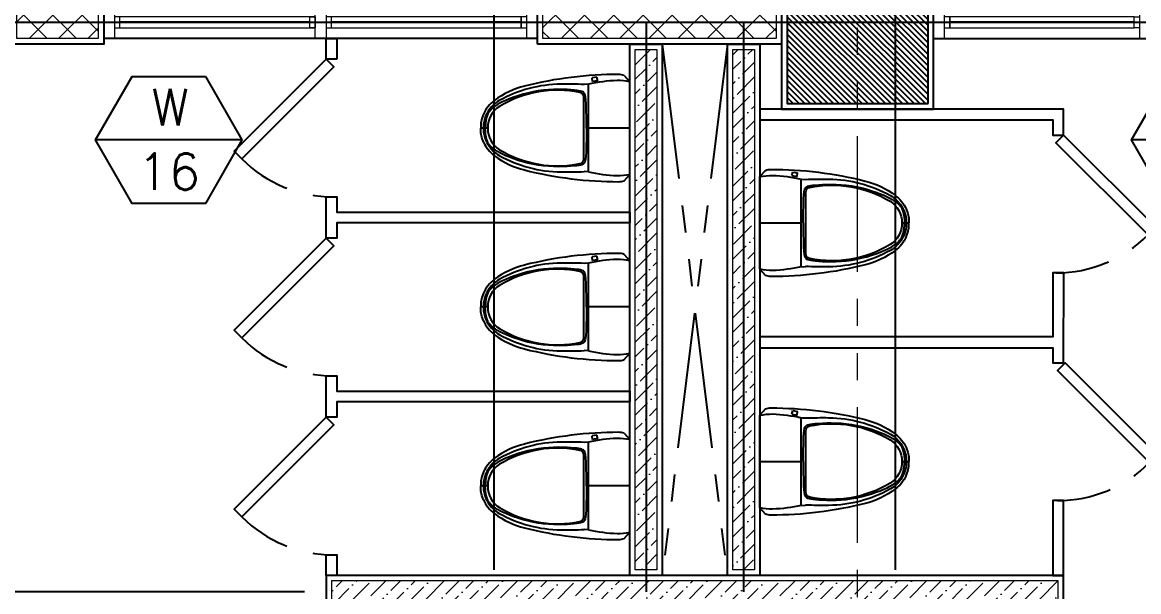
# Model space of a CAD drawing. Header units: metres. Extents: x -12400 to 1, y 0 to 106422.
# Drawn here: x -12118.96 to -12113.82, y 106403.75 to 106406.37 of the extents above; entities that cross this region are included whole.
import ezdxf
from ezdxf.enums import TextEntityAlignment as Align

# ---------------------------------------------------------------- set-up
doc = ezdxf.new("R2010")
doc.units = ezdxf.units.M
doc.header["$PDMODE"] = 35
doc.linetypes.add('DASHED2', pattern=[0.375, 0.25, -0.125])
doc.linetypes.add('PHANTOM2', pattern=[1.25, 0.625, -0.125, 0.125, -0.125, 0.125, -0.125])
for name, color, linetype, lineweight in [('.3', 6, 'Continuous', 30), ('0.1', 1, 'Continuous', 9), ('0.20', 2, 'Continuous', 20), ('A-DIM-100', 8, 'Continuous', 0), ('DIM 001', 251, 'Continuous', 13), ('HATCH', 250, 'Continuous', 5)]:
    doc.layers.add(name, color=color, linetype=linetype, lineweight=lineweight)
for name, color, linetype in [('FIXTURE', 35, 'Continuous'), ('SCH-WIND', 181, 'Continuous'), ('stone', 15, 'Continuous'), ('WALL', 7, 'Continuous'), ('WINDOW', 1, 'Continuous')]:
    doc.layers.add(name, color=color, linetype=linetype)
doc.layers.add('GUIDELINES', color=206, linetype='Continuous', plot=False)
doc.styles.add('DIMTXT-100', font='arial.ttf')
doc.styles.add('swis721', font='swiss.ttf')
doc.styles.add('T-0.15', font='romans.shx', dxfattribs={"height": 0.15})
doc.dimstyles.new('D-100', dxfattribs={"dimtxt": 0.2, "dimasz": 0.15, "dimexe": 0.1, "dimexo": 0.1, "dimgap": 0.1, "dimtad": 1, "dimdec": 3, "dimzin": 4, "dimdsep": 46, "dimtxsty": 'DIMTXT-100', "dimblk": 'ARCHTICK', "dimcen": 0.2, "dimdle": 0.1, "dimclrd": 8, "dimclre": 8, "dimclrt": 2, "dimadec": 0, "dimazin": 1, "dimtfac": 1, "dimtdec": 3, "dimtofl": 0, "dimtmove": 2, "dimatfit": 3, "dimfxl": 1, "dimarcsym": 0})
doc.dimstyles.new('DIM 200', dxfattribs={"dimtxt": 200, "dimasz": 1, "dimexe": 0, "dimexo": 40, "dimgap": 50, "dimtad": 1, "dimtoh": 1, "dimdec": 0, "dimlfac": 2, "dimtxsty": 'swis721', "dimblk": 'CIR', "dimcen": 0, "dimclrd": 155, "dimclre": 155, "dimclrt": 4, "dimadec": 0, "dimazin": 0, "dimtfac": 1, "dimtdec": 0, "dimtix": 1, "dimtmove": 1, "dimatfit": 3, "dimldrblk": 'CIR', "dimfxl": 0, "dimarcsym": 0})

# ---------------------------------------------------------------- blocks, each defined once
blk = doc.blocks.new('CIR')
at = {"color": 4}
blk.add_circle((0, 0), 50, dxfattribs=at)
blk = doc.blocks.new('A$C1B753C5A')
at = {"layer": 'WALL'}
h = blk.add_hatch(dxfattribs=at)
h.set_pattern_fill('ANSI31', color=250, scale=0.15)
h.set_pattern_definition([(45, (-1494.388102653662, 303.0677240852394), (-0.01325825214724777, 0.01325825214724777), [])])
h.paths.add_polyline_path([(0.4750000000001364, 0.6749999999999545), (0.02500000000009089, 0.6749999999999545), (0.02500000000009095, 0.02499999999997721), (0.4750000000001364, 0.02499999999997721)])
at = {"color": 7}
blk.add_lwpolyline([(0, 0), (0.5000000000002274, 0), (0.5000000000002274, 0.6999999999999318), (0, 0.6999999999999318)], close=True, dxfattribs=at)
at = {"layer": 'stone', "color": 5}
blk.add_lwpolyline([(0.02500000000009095, 0.02499999999997726), (0.4750000000001364, 0.02499999999997726), (0.4750000000001364, 0.6749999999999545), (0.02500000000009095, 0.6749999999999545)], close=True, dxfattribs=at)
blk = doc.blocks.new('COLUMNS2F')
at = {"rotation": 90}
blk.add_blockref('A$C1B753C5A', (-12149.60441529414, 106343.1499565114), dxfattribs=at)
blk = doc.blocks.new('WC1')
for p, q in [((-162576.9931683173, -159699.1905031019), (-162547.8925521043, -159673.6328675863)), ((-162120.9773624286, -159673.6328675863), (-162547.8925521043, -159673.6328675863)), ((-162334.4349572664, -159673.6328675863), (-162334.4349572664, -159864.0139656849)), ((-162091.8767462156, -159699.1905031019), (-162120.9773624286, -159673.6328675863)), ((-162552.4951824554, -159820.7935795651), (-162569.189020191, -159824.9456643939)), ((-162569.189020191, -159824.9456643939), (-162565.3933518544, -159846.4504209402)), ((-162552.5802654989, -159820.8149253246), (-162548.4413804262, -159844.7155991448)), ((-162548.3541512685, -159844.7066685406), (-162565.3933518544, -159846.4504209402)), ((-162536.3543037346, -159864.0139656849), (-162535.3802448073, -159884.4249193623)), ((-162132.5156107982, -159864.0139656849), (-162536.3543037346, -159864.0139656849)), ((-162132.5156107982, -159864.0139656849), (-162133.4896697256, -159884.4249193623)), ((-162192.9062489288, -159884.8853647018), (-162475.963665604, -159884.8853647018)), ((-162334.6219461195, -160328.4299856107), (-162334.2479684133, -160328.4299856107)), ((-162334.4349572664, -160328.4299856107), (-162334.4349572664, -160360.6328675863))]:
    blk.add_line(p, q)
for points in [[(-162334.4349572664, -159873.3471163321), (-162381.6357621558, -159873.52531304), (-162418.084604149, -159874.0400112233), (-162445.2709326515, -159874.8614191247), (-162464.6842662983, -159875.95979114), (-162477.8140314186, -159877.3053124353), (-162486.1497004942, -159878.86821433), (-162491.1807229308, -159880.6187050666), (-162494.3966173634, -159882.5270159645), (-162494.3966173634, -159882.5270159645), (-162497.0441838343, -159884.6227310924), (-162499.3999018509, -159887.173145512), (-162501.497624634, -159890.5049070347), (-162503.3711592513, -159894.9446865483), (-162505.0543819999, -159900.8191780173), (-162506.5811461007, -159908.4550061763), (-162507.9852586213, -159918.1788419133), (-162509.3005958589, -159930.3173791926), (-162509.3005958589, -159930.3173791926), (-162510.5315192715, -159945.083660232), (-162511.564538648, -159962.2363510289), (-162512.2566489382, -159981.4204889101), (-162512.4649143213, -160002.2811112029), (-162512.0463297469, -160024.463278311), (-162510.8579593944, -160047.612050638), (-162508.7567982133, -160071.3724424346), (-162505.5998642298, -160095.3895371809), (-162505.5998642298, -160095.3895371809), (-162501.3024667011, -160119.3197719935), (-162496.012710583, -160142.865390835), (-162489.937061292, -160165.7400374572), (-162483.2818919384, -160187.6573556122), (-162476.2536217856, -160208.3309659755), (-162469.0586239437, -160227.4745353755), (-162461.9033407528, -160244.8016844876), (-162454.9941683996, -160260.0261032168), (-162454.9941683996, -160260.0261032168), (-162448.5033498557, -160272.9492875383), (-162442.4665844618, -160283.7244192372), (-162436.8853721899, -160292.5925784751), (-162431.7612822419, -160299.7948223369), (-162427.0958145902, -160305.572184831), (-162422.8905384364, -160310.1657691954), (-162419.1469306764, -160313.8166325151), (-162415.8665605119, -160316.7658087983), (-162415.8665605119, -160316.7658087983), (-162413.0302282977, -160319.2266864106), (-162410.5357513062, -160321.3018403799), (-162408.2602471922, -160323.0660847086), (-162406.0808105342, -160324.5943026287), (-162403.8745589869, -160325.9613542955), (-162401.5185640523, -160327.242076788), (-162398.8899664617, -160328.5113302617), (-162395.8658377171, -160329.8439979484), (-162395.8658377171, -160329.8439979484), (-162392.3071880784, -160331.2918635068), (-162388.0105289975, -160332.8145199911), (-162382.7562645315, -160334.3484839589), (-162376.3247987373, -160335.830295044), (-162368.4965356719, -160337.1964928804), (-162359.051856316, -160338.3836171022), (-162347.7712108795, -160339.3281611902), (-162334.4349572664, -160339.9667109315)], [(-162334.4349572664, -159873.3471163321), (-162287.234152377, -159873.52531304), (-162250.7853103839, -159874.0399881467), (-162223.5989818814, -159874.8614191247), (-162204.1856482345, -159875.95979114), (-162191.0558831143, -159877.3053124353), (-162182.7202140387, -159878.86821433), (-162177.689191602, -159880.6187050666), (-162174.4732971695, -159882.526992888), (-162174.4732971695, -159882.526992888), (-162171.8257306986, -159884.6227310924), (-162169.4700126819, -159887.173145512), (-162167.3722898988, -159890.5049070347), (-162165.4987552816, -159894.9446865483), (-162163.8155094564, -159900.8191549407), (-162162.2887684322, -159908.4549830998), (-162160.8846559116, -159918.1788419133), (-162159.5693186739, -159930.3173791926), (-162159.5693186739, -159930.3173791926), (-162158.3383952614, -159945.083660232), (-162157.3053758848, -159962.2363510289), (-162156.6132655946, -159981.4204889101), (-162156.4050002115, -160002.2811112029), (-162156.8235617094, -160024.463278311), (-162158.0119551385, -160047.612050638), (-162160.1131163196, -160071.3724424346), (-162163.2700272265, -160095.3895141044), (-162163.2700272265, -160095.3895141044), (-162167.5674478318, -160119.3197719935), (-162172.8571808733, -160142.865390835), (-162178.9328532408, -160165.7400374572), (-162185.5880225944, -160187.6573325357), (-162192.6162927473, -160208.3309659755), (-162199.8112905891, -160227.474512299), (-162206.9665507035, -160244.8016844876), (-162213.8757461333, -160260.0260801403), (-162213.8757461333, -160260.0260801403), (-162220.3665646771, -160272.9492875383), (-162226.4033300711, -160283.7244192372), (-162231.9845192664, -160292.5925784751), (-162237.1086322909, -160299.7948223369), (-162241.7740768662, -160305.572184831), (-162245.9793760964, -160310.1657691954), (-162249.72296078, -160313.8166325151), (-162253.0033309444, -160316.7658087983), (-162253.0033309444, -160316.7658087983), (-162255.8396631587, -160319.2266864106), (-162258.3341401502, -160321.3018403799), (-162260.6096442641, -160323.0660847086), (-162262.7890809222, -160324.5943026287), (-162264.9953555459, -160325.9613542955), (-162267.351327404, -160327.242076788), (-162269.9799480711, -160328.5113302617), (-162273.0040537393, -160329.8439979484), (-162273.0040537393, -160329.8439979484), (-162276.5627033779, -160331.2918635068), (-162280.8593624588, -160332.8145199911), (-162286.1136269248, -160334.3484839589), (-162292.5450927191, -160335.830295044), (-162300.3733788609, -160337.1964928804), (-162309.8180351404, -160338.3836171022), (-162321.0987036533, -160339.3281611902), (-162334.4349572664, -160339.9667109315)], [(-162398.8878665006, -160348.3297718088), (-162378.1835874731, -160355.9401927449), (-162356.4558427388, -160359.9195730721), (-162334.4349572664, -160360.6207062725)], [(-162269.9820480323, -160348.3297718088), (-162290.6863270597, -160355.9401927449), (-162312.414071794, -160359.9195730721), (-162334.4349572664, -160360.6207062725)]]:
    blk.add_lwpolyline(points)
for centre, radius, start, end in [((-162253.8764763516, -159732.1624554844), 299.7851999375185, 168.7413470001143, 180), ((-162414.9934381813, -159732.1624554844), 299.7851999375185, 0, 11.25865299988571), ((-162514.7413184186, -159723.6169287474), 66.87259529971651, 158.5759279993597, 180), ((-160793.1235944935, -159723.6169287474), 1788.490319224849, 180, 194.0916660000371), ((-163875.7463200394, -159723.6169287474), 1788.490319224849, 345.9083339999628, 0), ((-162154.1285961142, -159723.6169287474), 66.87259529971651, 0, 21.4240720006403), ((-161879.5332384873, -159710.7352590436), 674.4688853581728, 181.8205370012207, 193.1357149998817), ((-162789.3366760455, -159710.7352590436), 674.4688853581728, 346.8642850001183, 358.1794629987792), ((-160244.6774193305, -159964.6462757363), 2292.107099532899, 177.9942979991607, 180.6406079995467), ((-161992.9577506646, -160006.0010655537), 515.9318527873959, 168.526140000582, 211.2185529988867), ((-162475.963665604, -159907.961861441), 23.0764967392269, 89.99999999999999, 168.526140000582), ((-162675.9121638682, -160006.0010655537), 515.9318527873959, 328.7814470011132, 11.473859999418), ((-162192.9062489288, -159907.961861441), 23.0764967392269, 11.473859999418, 89.99999999999999), ((-164424.1924952024, -159964.6462757363), 2292.107099532899, 359.3593920004533, 2.005702000839277), ((-161937.6450725649, -159983.5756490935), 599.0336174843858, 180.6406079995467, 209.1162420008193), ((-162731.2248419679, -159983.5756490935), 599.0336174843858, 330.8837579991807, 359.3593920004533), ((-162152.3706747456, -160064.8260095336), 387.0709411818007, 194.0916660000371, 216.8703990000719), ((-162516.4992397873, -160064.8260095336), 387.0709411818007, 323.1296009999281, 345.9083339999628), ((-162337.8278253525, -160206.4631312529), 140.9669571774773, 209.1162420008193, 239.5440799998158), ((-162336.4735349884, -160214.1936884311), 114.2512969024744, 211.2185529988867, 270.9285929994603), ((-162332.3963795445, -160214.1936884311), 114.2512969024744, 269.0714070005398, 328.7814470011132), ((-162331.0420891804, -160206.4631312529), 140.9669571774773, 300.4559200001842, 330.8837579991807), ((-162328.1051434403, -160196.6292667795), 167.4014303397128, 216.8703990000719, 244.9864689995067), ((-162333.4431294365, -160199.0062613261), 149.617412745144, 239.5440799998158, 269.6201789994732), ((-162335.4267850963, -160199.0062613261), 149.617412745144, 270.3798210005268, 300.4559200001842), ((-162340.7647710925, -160196.6292667795), 167.4014303397128, 295.0135310004933, 323.1296009999281)]:
    blk.add_arc(centre, radius, start, end)
blk = doc.blocks.new('*U1734')
at = {"layer": 'HATCH'}
h = blk.add_hatch(dxfattribs=at)
h.set_pattern_fill('ANSI36', color=256, scale=0.015)
h.set_pattern_definition([(45, (12094.6741910285, -106406.7665946045), (0.025256970340507, 0.09260889124852564), [0.1190625, -0.0238125, 0, -0.0238125])])
h.paths.add_polyline_path([(0.0249999999996362, 0.1249999999854481), (0.02499999999963665, 0.02499999999417923), (3.374999999998976, 0.02499999999417923), (3.374999999998976, 0.1249999999854481)])
at = {"color": 4}
blk.add_lwpolyline([(3.399999999998612, 0), (3.399999999998612, 0.1499999999796273), (0, 0.1499999999796273), (0, 0)], close=True, dxfattribs=at)
at = {"layer": 'HATCH'}
blk.add_lwpolyline([(3.374999999998976, 0.02499999999417923), (3.374999999998976, 0.1249999999854481), (0.0249999999996362, 0.1249999999854481), (0.0249999999996362, 0.02499999999417923)], close=True, dxfattribs=at)
blk = doc.blocks.new('WINDOW-02')
at = {"layer": '.3', "color": 3}
blk.add_lwpolyline([(891.6890577681731, 3702.173521903613), (892.5390577681726, 3702.17352190362)], dxfattribs=at)
at = {"layer": '0.20'}
for points in [[(891.614057768173, 3702.098521903613), (891.664057768173, 3702.098521903613), (891.664057768173, 3702.248521903613), (891.614057768173, 3702.248521903613)], [(892.614057768173, 3702.098521903613), (892.5640577681729, 3702.098521903613), (892.5640577681729, 3702.248521903613), (892.614057768173, 3702.248521903613)], [(891.6890577681731, 3702.148521903613), (891.664057768173, 3702.148521903613), (891.664057768173, 3702.198521903613), (891.6890577681731, 3702.198521903613)], [(892.5390577681728, 3702.148521903613), (892.5640577681729, 3702.148521903613), (892.5640577681729, 3702.198521903613), (892.5390577681728, 3702.198521903613)]]:
    blk.add_lwpolyline(points, close=True, dxfattribs=at)
at = {"layer": '0.20', "color": 8}
blk.add_lwpolyline([(892.5390577681728, 3702.148521903613), (891.6890577681731, 3702.148521903613), (891.6890577681731, 3702.198521903613), (892.5390577681728, 3702.198521903613)], close=True, dxfattribs=at)
at = {"layer": 'WINDOW'}
for p, q in [((891.614057768173, 3702.248521903613), (892.614057768173, 3702.248521903613)), ((891.614057768173, 3702.098521903613), (892.614057768173, 3702.098521903613))]:
    blk.add_line(p, q, dxfattribs=at)
blk = doc.blocks.new('W04')
at = {"layer": '.3', "color": 3}
for points in [[(-12135.03809810802, 106343.4124565114), (-12135.03809810799, 106342.5374565114)], [(-12135.03809810799, 106342.4374565114), (-12135.03809810797, 106341.5624565114)]]:
    blk.add_lwpolyline(points, dxfattribs=at)
at = {"layer": '0.20'}
for points in [[(-12134.96309810803, 106343.4874565114), (-12134.96309810803, 106343.4374565114), (-12135.11309810804, 106343.4374565114), (-12135.11309810804, 106343.4874565114)], [(-12135.01309810803, 106343.4124565114), (-12135.01309810803, 106343.4374565114), (-12135.06309810803, 106343.4374565114), (-12135.06309810803, 106343.4124565114)], [(-12134.96309810792, 106342.5124565114), (-12134.96309810792, 106342.4624565114), (-12135.11309810793, 106342.4624565114), (-12135.11309810793, 106342.5124565114)], [(-12135.013098108, 106342.5124565114), (-12135.013098108, 106342.5374565114), (-12135.063098108, 106342.5374565114), (-12135.063098108, 106342.5124565114)], [(-12135.013098108, 106342.4624565114), (-12135.013098108, 106342.4374565114), (-12135.063098108, 106342.4374565114), (-12135.063098108, 106342.4624565114)], [(-12134.96309810791, 106341.5374565114), (-12134.96309810791, 106341.4874565114), (-12135.11309810792, 106341.4874565114), (-12135.11309810792, 106341.5374565114)], [(-12135.01309810799, 106341.5374565114), (-12135.01309810799, 106341.5624565114), (-12135.06309810799, 106341.5624565114), (-12135.06309810799, 106341.5374565114)]]:
    blk.add_lwpolyline(points, close=True, dxfattribs=at)
at = {"layer": '0.20', "color": 8}
for points in [[(-12135.013098108, 106342.5124565114), (-12135.01309810803, 106343.4124565114), (-12135.06309810803, 106343.4124565114), (-12135.063098108, 106342.5124565114)], [(-12135.063098108, 106342.4624565114), (-12135.06309810796, 106341.5374565114)], [(-12135.01309810796, 106341.5374565114), (-12135.013098108, 106342.4624565114)]]:
    blk.add_lwpolyline(points, dxfattribs=at)
at = {"layer": 'WINDOW'}
for p, q in [((-12135.11309810804, 106343.4874565114), (-12135.11309810797, 106341.4874565114)), ((-12134.96309810803, 106343.4874565114), (-12134.96309810796, 106341.4874565114))]:
    blk.add_line(p, q, dxfattribs=at)
blk = doc.blocks.new('*U1959')
at = {"layer": 'HATCH'}
h = blk.add_hatch(dxfattribs=at)
h.set_pattern_fill('ANSI36', color=256, scale=0.015)
h.set_pattern_definition([(45, (12093.72419102851, -106406.7665946045), (0.025256970340507, 0.09260889124852564), [0.1190625, -0.0238125, 0, -0.0238125])])
h.paths.add_polyline_path([(0.0249999999996362, 0.1249999999854481), (0.02499999999963598, 0.02499999999417923), (2.425000000009162, 0.02499999999417923), (2.425000000009163, 0.1249999999854481)])
at = {"color": 4}
blk.add_lwpolyline([(2.450000000008799, 0), (2.450000000008799, 0.1499999999796273), (0, 0.1499999999796273), (0, 0)], close=True, dxfattribs=at)
at = {"layer": 'HATCH'}
blk.add_lwpolyline([(2.425000000009163, 0.02499999999417923), (2.425000000009163, 0.1249999999854481), (0.0249999999996362, 0.1249999999854481), (0.0249999999996362, 0.02499999999417923)], close=True, dxfattribs=at)
blk = doc.blocks.new('*U1731')
at = {"layer": 'HATCH'}
h = blk.add_hatch(dxfattribs=at)
h.set_pattern_fill('ANSI37', color=256, scale=0.03, angle=-180)
h.set_pattern_definition([(225, (0.03750000001764486, 0), (0.06735192090801863, -0.06735192090801868), []), (314.9999999999999, (0.03750000001764486, 0), (0.06735192090801868, 0.06735192090801861), [])])
h.paths.add_polyline_path([(0.02500000000873115, 0.1749999999883585), (0.02500000000873115, 0.02499999999417923), (1.100000000023102, 0.02499999999417923), (1.100000000023102, 0.1749999999883585)])
blk.add_lwpolyline([(0, 0.1999999999825377), (0, 0), (1.125000000017281, 0), (1.125000000017281, 0.1999999999825377)], close=True)
blk.add_lwpolyline([(0.02500000000873115, 0.1749999999883585), (0.02500000000873115, 0.02499999999417923), (1.100000000023102, 0.02499999999417923), (1.100000000023102, 0.1749999999883585)], close=True, dxfattribs=at)
blk = doc.blocks.new('*U1765')
at = {"layer": 'HATCH'}
h = blk.add_hatch(dxfattribs=at)
h.set_pattern_fill('ANSI37', color=256, scale=0.03, angle=-180)
h.set_pattern_definition([(225, (-0.6624999999845038, 0), (0.06735192090801863, -0.06735192090801868), []), (314.9999999999999, (-0.6624999999845038, 0), (0.06735192090801868, 0.06735192090801861), [])])
h.paths.add_polyline_path([(0.02500000000873115, 0.1749999999883585), (0.02500000000873115, 0.02499999999417923), (0.4000000000209532, 0.02499999999417923), (0.4000000000209532, 0.1749999999883585)])
blk.add_lwpolyline([(0, 0.1999999999825377), (0, 0), (0.4250000000151324, 0), (0.4250000000151324, 0.1999999999825377)], close=True)
blk.add_lwpolyline([(0.02500000000873115, 0.1749999999883585), (0.02500000000873115, 0.02499999999417923), (0.4000000000209532, 0.02499999999417923), (0.4000000000209532, 0.1749999999883585)], close=True, dxfattribs=at)
blk = doc.blocks.new('FP_4F')
at = {"color": 1}
for points in [[(11.69999999998981, 18.73017766950943), (11.65000000000146, 18.73017766950943), (11.65000000000146, 18.82499999992433), (11.69999999998981, 18.82499999992433)], [(11.26109127037489, 18.27055826173455), (11.68535533906106, 18.69482233044982), (11.65000000000146, 18.73017766950943), (11.22573593130073, 18.30591360080871)], [(13.64999999999236, 18.49999999998545), (13.64999999999236, 18.44999999999709), (15.00000000000364, 18.44999999999709), (15.00000000000364, 18.38017766951816), (15.04999999999018, 18.38017766951816), (15.04999999999018, 18.49999999998545)], [(15.43890872961856, 17.92055826174328), (15.01464466093239, 18.34482233045856), (15.049999999992, 18.38017766951816), (15.47426406869272, 17.95591360081744)], [(13.05000000000109, 18.02499999997963), (13.05000000000109, 17.97499999999127), (11.69999999998981, 17.97499999999127), (11.69999999998981, 17.90517766951234), (11.65000000000327, 17.90517766951234), (11.65000000000327, 18.094822330444), (11.69999999999163, 18.094822330444), (11.69999999999163, 18.02499999997963)], [(11.26109127037489, 17.44555826173746), (11.68535533906106, 17.86982233045273), (11.65000000000146, 17.90517766951234), (11.22573593130073, 17.48091360081162)], [(13.64999999999236, 17.45000000001164), (13.64999999999236, 17.40000000002328), (15.00000000000364, 17.40000000002328), (15.00000000000364, 17.33017766954436), (15.04999999999018, 17.33017766954436), (15.05044848023317, 17.74491960711021), (15.00044848024481, 17.74491960711021), (15.00000000000182, 17.45000000001164)], [(15.44621179734531, 16.87055826176947), (15.02194772865914, 17.29482233048475), (15.05730306771875, 17.33017766954436), (15.48156713641947, 16.90591360084363)], [(13.05000000000109, 17.19999999998254), (13.05000000000109, 17.14999999999418), (11.69999999998981, 17.14999999999418), (11.69999999998981, 17.08017766951525), (11.65000000000327, 17.08017766951525), (11.65000000000327, 17.26982233044691), (11.69999999999163, 17.26982233044691), (11.69999999999163, 17.19999999998254)], [(11.26109127037489, 16.62055826174037), (11.68535533906106, 17.04482233045564), (11.65000000000146, 17.08017766951525), (11.22573593130073, 16.65591360081453)], [(15.00000000001273, 16.35000000002037), (15.05000000000109, 16.35000000002037), (15.049999999992, 16.69482233043527), (15.00000000000364, 16.69482233043527)], [(11.69999999998981, 16.34999999999127), (11.65000000000146, 16.34999999999127), (11.65000000000146, 16.44482233040617), (11.69999999998981, 16.44482233040617)]]:
    blk.add_lwpolyline(points, close=True, dxfattribs=at)
at = {"color": 8, "linetype": 'PHANTOM2'}
for points in [[(13.20000000000073, 18.80000000001746), (13.50000000000182, 16.34999999999127)], [(13.5, 18.80000000001746), (13.19999999999891, 16.34999999999127)]]:
    blk.add_lwpolyline(points, dxfattribs=at)
at = {"color": 8, "linetype": 'DASHED2'}
for points in [[(11.26109127037489, 18.27055826173455, 0.1989123673436126), (11.68535533906106, 18.09482233045856)], [(15.43890872961856, 17.92055826174328, -0.1989123673436126), (15.01464466093239, 17.74482233046729)], [(11.26109127037489, 17.44555826173746, 0.1989123673436126), (11.68535533906106, 17.26982233046147)], [(15.44621179734531, 16.87055826176947, -0.1989123673436126), (15.02194772865914, 16.69482233049348)], [(11.26109127037489, 16.62055826174037, 0.1989123673436126), (11.68535533906106, 16.44482233046438)]]:
    blk.add_lwpolyline(points, format="xyb", dxfattribs=at)
at = {"layer": 'GUIDELINES'}
blk.add_lwpolyline([(1.100000000000364, 19.60000000000582), (10.10000000000036, 19.60000000000582), (10.10000000000036, 18.90000000000873), (18.10000000000036, 18.90000000000873), (18.10000000000036, 19.60000000000582), (27.10000000000036, 19.60000000000582), (27.10000000000036, 1.100000000005821), (18.10000000000036, 1.100000000005821), (18.10000000000036, 2.100000000122236), (10.10000000000036, 2.100000000122236), (10.10000000000036, 1.100000000005821), (1.100000000000364, 1.100000000005821)], close=True, dxfattribs=at)
for points in [[(13.125, 18.90000000000873), (13.125, 16.27499999999418)], [(13.57500000000073, 18.90000000000873), (13.57500000000073, 16.27499999999418)]]:
    blk.add_lwpolyline(points, dxfattribs=at)
for name, p in [('COLUMNS2F', (12164.05441529414, -106324.6499565114)), ('*U1734', (11.65000000000327, 16.19999999999709))]:
    blk.add_blockref(name, p)
at = {"xscale": -1}
for name, p, rotation in [('*U1765', (10.20000000000073, 19), 180), ('*U1731', (12.62499999999272, 19), 180), ('WINDOW-02', (-877.164057768161, 3721.073521903556), 180), ('*U1959', (13.05000000001019, 16.35000000000582), 270), ('*U1959', (13.50000000001273, 16.35000000000582), 270)]:
    blk.add_blockref(name, p, dxfattribs=dict(at, rotation=rotation))
at = {"rotation": 270}
blk.add_blockref('W04', (-106330.8624565114, -12116.13809810788), dxfattribs=at)
at = {"layer": 'FIXTURE', "zscale": 0.001000000000203727}
for p, xscale, yscale, rotation in [((172.7236329001062, -143.9219349903578), 0.001000000000203727, 0.001000000000203727, 270), ((-146.0236329001145, -144.3594349903142), -0.001000000000203748, 0.001000000000203748, 90), ((172.7236329001062, -144.7469349903113), 0.001000000000203727, 0.001000000000203727, 270), ((-146.0236329001054, -145.4594349903346), -0.001000000000203749, 0.001000000000203749, 90), ((172.7236329001062, -145.5719349903084), 0.001000000000203727, 0.001000000000203727, 270)]:
    blk.add_blockref('WC1', p, dxfattribs=dict(at, xscale=xscale, yscale=yscale, rotation=rotation))
at = {"layer": '0.1', "color": 2, "insert": (13.35000000000036, 17.58749999999418), "char_height": 0.15, "attachment_point": 5, "rotation": 90.00000000000006}
blk.add_mtext_dynamic_manual_height_columns('{\\Fx-hlvm1s|c0;\\W0.9;\\T0.9;PIPE SHAFT}', width=5150.828219755791, gutter_width=1, heights=[0], dxfattribs=at)
blk = doc.blocks.new('_ArchTick')
at = {"color": 0, "linetype": 'ByBlock', "const_width": 0.15}
blk.add_lwpolyline([(-0.5, -0.5), (0.5, 0.5)], dxfattribs=at)
blk = doc.blocks.new('*D1789')
at = {"layer": 'DEFPOINTS', "color": 0, "transparency": 16777216}
for p in [(-12115.11296792572, 106410.8702236537), (-12119.11296792572, 106407.0702236537), (-12115.11296792572, 106406.3702236537)]:
    blk.add_point(p, dxfattribs=at)
at = {"layer": 'DIM 001', "color": 8, "lineweight": -2, "transparency": 16777216}
for p, q in [((-12119.11296792572, 106407.1702236537), (-12119.11296792572, 106410.9702236537)), ((-12115.11296792572, 106406.4702236537), (-12115.11296792572, 106410.9702236537)), ((-12119.21296792572, 106410.8702236537), (-12115.01296792572, 106410.8702236537))]:
    blk.add_line(p, q, dxfattribs=at)
at = {"layer": 'DIM 001', "color": 8, "lineweight": -2, "transparency": 16777216, "xscale": 0.15, "yscale": 0.15, "zscale": 0.15, "rotation": 180}
blk.add_blockref('_ArchTick', (-12119.11296792572, 106410.8702236537), dxfattribs=at)
at = {"layer": 'DIM 001', "color": 8, "lineweight": -2, "transparency": 16777216, "xscale": 0.15, "yscale": 0.15, "zscale": 0.15}
blk.add_blockref('_ArchTick', (-12115.11296792572, 106410.8702236537), dxfattribs=at)
at = {"layer": 'DIM 001', "color": 2, "transparency": 16777216, "insert": (-12117.11296792572, 106411.0723382512), "char_height": 0.2, "attachment_point": 5, "style": 'DIMTXT-100'}
blk.add_mtext('4.000', dxfattribs=at)
blk = doc.blocks.new('*D1790')
at = {"layer": 'DEFPOINTS', "color": 0, "transparency": 16777216}
for p in [(-12111.11296792572, 106410.8702236537), (-12111.11296792572, 106407.0702236537), (-12115.11296792572, 106406.3702236537)]:
    blk.add_point(p, dxfattribs=at)
at = {"layer": 'DIM 001', "color": 8, "lineweight": -2, "transparency": 16777216}
for p, q in [((-12115.11296792572, 106406.4702236537), (-12115.11296792572, 106410.9702236537)), ((-12111.11296792572, 106407.1702236537), (-12111.11296792572, 106410.9702236537)), ((-12115.21296792572, 106410.8702236537), (-12111.01296792572, 106410.8702236537))]:
    blk.add_line(p, q, dxfattribs=at)
at = {"layer": 'DIM 001', "color": 8, "lineweight": -2, "transparency": 16777216, "xscale": 0.15, "yscale": 0.15, "zscale": 0.15, "rotation": 180}
blk.add_blockref('_ArchTick', (-12115.11296792572, 106410.8702236537), dxfattribs=at)
at = {"layer": 'DIM 001', "color": 8, "lineweight": -2, "transparency": 16777216, "xscale": 0.15, "yscale": 0.15, "zscale": 0.15}
blk.add_blockref('_ArchTick', (-12111.11296792572, 106410.8702236537), dxfattribs=at)
at = {"layer": 'DIM 001', "color": 2, "transparency": 16777216, "insert": (-12113.11296792572, 106411.0723382512), "char_height": 0.2, "attachment_point": 5, "style": 'DIMTXT-100'}
blk.add_mtext('4.000', dxfattribs=at)
blk = doc.blocks.new('*D1791')
at = {"layer": 'DEFPOINTS', "color": 0, "transparency": 16777216}
for p in [(-12116.08796792572, 106410.4202236537), (-12119.11296792572, 106407.0702236537), (-12116.08796792572, 106406.3702236537)]:
    blk.add_point(p, dxfattribs=at)
at = {"layer": 'DIM 001', "color": 8, "lineweight": -2, "transparency": 16777216}
for p, q in [((-12119.11296792572, 106407.1702236537), (-12119.11296792572, 106410.5202236537)), ((-12116.08796792572, 106406.4702236537), (-12116.08796792572, 106410.5202236537)), ((-12119.21296792572, 106410.4202236537), (-12115.98796792572, 106410.4202236537))]:
    blk.add_line(p, q, dxfattribs=at)
at = {"layer": 'DIM 001', "color": 8, "lineweight": -2, "transparency": 16777216, "xscale": 0.15, "yscale": 0.15, "zscale": 0.15, "rotation": 180}
blk.add_blockref('_ArchTick', (-12119.11296792572, 106410.4202236537), dxfattribs=at)
at = {"layer": 'DIM 001', "color": 8, "lineweight": -2, "transparency": 16777216, "xscale": 0.15, "yscale": 0.15, "zscale": 0.15}
blk.add_blockref('_ArchTick', (-12116.08796792572, 106410.4202236537), dxfattribs=at)
at = {"layer": 'DIM 001', "color": 2, "transparency": 16777216, "insert": (-12117.60046792572, 106410.6224064641), "char_height": 0.2, "attachment_point": 5, "style": 'DIMTXT-100'}
blk.add_mtext('3.025', dxfattribs=at)
blk = doc.blocks.new('*D1792')
at = {"layer": 'DEFPOINTS', "color": 0, "transparency": 16777216}
for p in [(-12115.63796792572, 106410.4202236537), (-12116.08796792572, 106406.3702236537), (-12115.63796792572, 106406.3702236537)]:
    blk.add_point(p, dxfattribs=at)
at = {"layer": 'DIM 001', "color": 8, "lineweight": -2, "transparency": 16777216}
for p, q in [((-12116.08796792572, 106406.4702236537), (-12116.08796792572, 106410.5202236537)), ((-12115.63796792572, 106406.4702236537), (-12115.63796792572, 106410.5202236537)), ((-12116.18796792572, 106410.4202236537), (-12115.53796792571, 106410.4202236537))]:
    blk.add_line(p, q, dxfattribs=at)
at = {"layer": 'DIM 001', "color": 8, "lineweight": -2, "transparency": 16777216, "xscale": 0.15, "yscale": 0.15, "zscale": 0.15, "rotation": 180}
blk.add_blockref('_ArchTick', (-12116.08796792572, 106410.4202236537), dxfattribs=at)
at = {"layer": 'DIM 001', "color": 8, "lineweight": -2, "transparency": 16777216, "xscale": 0.15, "yscale": 0.15, "zscale": 0.15}
blk.add_blockref('_ArchTick', (-12115.63796792572, 106410.4202236537), dxfattribs=at)
at = {"layer": 'DIM 001', "color": 2, "transparency": 16777216, "insert": (-12115.86296792572, 106410.6223382512), "char_height": 0.2, "attachment_point": 5, "style": 'DIMTXT-100'}
blk.add_mtext('.450', dxfattribs=at)
blk = doc.blocks.new('*D1793')
at = {"layer": 'DEFPOINTS', "color": 0, "transparency": 16777216}
for p in [(-12112.63796792572, 106410.4202236537), (-12115.63796792572, 106406.3702236537), (-12112.63796792572, 106406.3702236537)]:
    blk.add_point(p, dxfattribs=at)
at = {"layer": 'DIM 001', "color": 8, "lineweight": -2, "transparency": 16777216}
for p, q in [((-12115.63796792572, 106406.4702236537), (-12115.63796792572, 106410.5202236537)), ((-12112.63796792572, 106406.4702236537), (-12112.63796792572, 106410.5202236537)), ((-12115.73796792572, 106410.4202236537), (-12112.53796792571, 106410.4202236537))]:
    blk.add_line(p, q, dxfattribs=at)
at = {"layer": 'DIM 001', "color": 8, "lineweight": -2, "transparency": 16777216, "xscale": 0.15, "yscale": 0.15, "zscale": 0.15, "rotation": 180}
blk.add_blockref('_ArchTick', (-12115.63796792572, 106410.4202236537), dxfattribs=at)
at = {"layer": 'DIM 001', "color": 8, "lineweight": -2, "transparency": 16777216, "xscale": 0.15, "yscale": 0.15, "zscale": 0.15}
blk.add_blockref('_ArchTick', (-12112.63796792572, 106410.4202236537), dxfattribs=at)
at = {"layer": 'DIM 001', "color": 2, "transparency": 16777216, "insert": (-12114.13796792572, 106410.6224064641), "char_height": 0.2, "attachment_point": 5, "style": 'DIMTXT-100'}
blk.add_mtext('3.000', dxfattribs=at)
blk = doc.blocks.new('*D1795')
at = {"layer": 'DEFPOINTS', "color": 0, "transparency": 16777216}
for p in [(-12114.93796792572, 106409.9702236537), (-12116.78796792572, 106403.7452236537), (-12114.93796792572, 106403.7452236537)]:
    blk.add_point(p, dxfattribs=at)
at = {"layer": 'DIM 001', "color": 8, "lineweight": -2, "transparency": 16777216}
for p, q in [((-12116.78796792572, 106403.8452236537), (-12116.78796792572, 106410.0702236537)), ((-12114.93796792572, 106403.8452236537), (-12114.93796792572, 106410.0702236537)), ((-12116.88796792572, 106409.9702236537), (-12114.83796792572, 106409.9702236537))]:
    blk.add_line(p, q, dxfattribs=at)
at = {"layer": 'DIM 001', "color": 8, "lineweight": -2, "transparency": 16777216, "xscale": 0.15, "yscale": 0.15, "zscale": 0.15, "rotation": 180}
blk.add_blockref('_ArchTick', (-12116.78796792572, 106409.9702236537), dxfattribs=at)
at = {"layer": 'DIM 001', "color": 8, "lineweight": -2, "transparency": 16777216, "xscale": 0.15, "yscale": 0.15, "zscale": 0.15}
blk.add_blockref('_ArchTick', (-12114.93796792572, 106409.9702236537), dxfattribs=at)
at = {"layer": 'DIM 001', "color": 2, "transparency": 16777216, "insert": (-12115.86296792572, 106410.1723382512), "char_height": 0.2, "attachment_point": 5, "style": 'DIMTXT-100'}
blk.add_mtext('1.850', dxfattribs=at)
blk = doc.blocks.new('*D1796')
at = {"layer": 'DEFPOINTS', "color": 0, "transparency": 16777216}
for p in [(-12112.63796792572, 106409.9702236537), (-12112.63796792572, 106406.3702236537), (-12114.93796792572, 106403.7452236537)]:
    blk.add_point(p, dxfattribs=at)
at = {"layer": 'DIM 001', "color": 8, "lineweight": -2, "transparency": 16777216}
for p, q in [((-12114.93796792572, 106403.8452236537), (-12114.93796792572, 106410.0702236537)), ((-12112.63796792572, 106406.4702236537), (-12112.63796792572, 106410.0702236537)), ((-12115.03796792572, 106409.9702236537), (-12112.53796792571, 106409.9702236537))]:
    blk.add_line(p, q, dxfattribs=at)
at = {"layer": 'DIM 001', "color": 8, "lineweight": -2, "transparency": 16777216, "xscale": 0.15, "yscale": 0.15, "zscale": 0.15, "rotation": 180}
blk.add_blockref('_ArchTick', (-12114.93796792572, 106409.9702236537), dxfattribs=at)
at = {"layer": 'DIM 001', "color": 8, "lineweight": -2, "transparency": 16777216, "xscale": 0.15, "yscale": 0.15, "zscale": 0.15}
blk.add_blockref('_ArchTick', (-12112.63796792572, 106409.9702236537), dxfattribs=at)
at = {"layer": 'DIM 001', "color": 2, "transparency": 16777216, "insert": (-12113.78796792572, 106410.1724064641), "char_height": 0.2, "attachment_point": 5, "style": 'DIMTXT-100'}
blk.add_mtext('2.300', dxfattribs=at)
blk = doc.blocks.new('*D1797')
at = {"layer": 'DEFPOINTS', "color": 0, "transparency": 16777216}
for p in [(-12119.11296792572, 106409.9702236537), (-12119.11296792572, 106407.0702236537), (-12116.78796792572, 106403.7452236537)]:
    blk.add_point(p, dxfattribs=at)
at = {"layer": 'DIM 001', "color": 8, "lineweight": -2, "transparency": 16777216}
for p, q in [((-12119.11296792572, 106407.1702236537), (-12119.11296792572, 106410.0702236537)), ((-12116.78796792572, 106403.8452236537), (-12116.78796792572, 106410.0702236537)), ((-12116.68796792572, 106409.9702236537), (-12119.21296792572, 106409.9702236537))]:
    blk.add_line(p, q, dxfattribs=at)
at = {"layer": 'DIM 001', "color": 8, "lineweight": -2, "transparency": 16777216, "xscale": 0.15, "yscale": 0.15, "zscale": 0.15, "rotation": 180}
blk.add_blockref('_ArchTick', (-12119.11296792572, 106409.9702236537), dxfattribs=at)
at = {"layer": 'DIM 001', "color": 8, "lineweight": -2, "transparency": 16777216, "xscale": 0.15, "yscale": 0.15, "zscale": 0.15}
blk.add_blockref('_ArchTick', (-12116.78796792572, 106409.9702236537), dxfattribs=at)
at = {"layer": 'DIM 001', "color": 2, "transparency": 16777216, "insert": (-12117.95046792572, 106410.1724064641), "char_height": 0.2, "attachment_point": 5, "style": 'DIMTXT-100'}
blk.add_mtext('2.325', dxfattribs=at)
blk = doc.blocks.new('*D1811')
at = {"layer": 'DEFPOINTS', "color": 0, "transparency": 16777216}
for p in [(-12129.81296792573, 106403.7452236538), (-12117.56296792572, 106403.7452236538), (-12119.01296792572, 106401.7952236538)]:
    blk.add_point(p, dxfattribs=at)
at = {"layer": 'DIM 001', "color": 8, "lineweight": -2, "transparency": 16777216}
for p, q in [((-12129.81296792573, 106401.6952236537), (-12129.81296792573, 106403.8452236538)), ((-12117.66296792572, 106403.7452236538), (-12129.91296792573, 106403.7452236538)), ((-12119.11296792572, 106401.7952236538), (-12129.91296792573, 106401.7952236538))]:
    blk.add_line(p, q, dxfattribs=at)
at = {"layer": 'DIM 001', "color": 8, "lineweight": -2, "transparency": 16777216, "xscale": 0.15, "yscale": 0.15, "zscale": 0.15}
for p, rotation in [((-12129.81296792573, 106403.7452236538), 90), ((-12129.81296792573, 106401.7952236538), 270)]:
    blk.add_blockref('_ArchTick', p, dxfattribs=dict(at, rotation=rotation))
at = {"layer": 'DIM 001', "color": 2, "transparency": 16777216, "insert": (-12130.01508252325, 106402.7702236537), "char_height": 0.2, "attachment_point": 5, "rotation": 90, "style": 'DIMTXT-100'}
blk.add_mtext('1.950', dxfattribs=at)
blk = doc.blocks.new('*D1812')
at = {"layer": 'DEFPOINTS', "color": 0, "transparency": 16777216}
for p in [(-12129.81296792574, 106406.3702236538), (-12119.11296792572, 106406.3702236538), (-12117.56296792572, 106403.7452236538)]:
    blk.add_point(p, dxfattribs=at)
at = {"layer": 'DIM 001', "color": 8, "lineweight": -2, "transparency": 16777216}
for p, q in [((-12129.81296792574, 106403.6452236537), (-12129.81296792574, 106406.4702236538)), ((-12119.21296792572, 106406.3702236538), (-12129.91296792574, 106406.3702236538)), ((-12117.66296792572, 106403.7452236538), (-12129.91296792574, 106403.7452236538))]:
    blk.add_line(p, q, dxfattribs=at)
at = {"layer": 'DIM 001', "color": 8, "lineweight": -2, "transparency": 16777216, "xscale": 0.15, "yscale": 0.15, "zscale": 0.15}
for p, rotation in [((-12129.81296792574, 106406.3702236538), 90), ((-12129.81296792574, 106403.7452236538), 270)]:
    blk.add_blockref('_ArchTick', p, dxfattribs=dict(at, rotation=rotation))
at = {"layer": 'DIM 001', "color": 2, "transparency": 16777216, "insert": (-12130.01508252325, 106405.0577236537), "char_height": 0.2, "attachment_point": 5, "rotation": 90, "style": 'DIMTXT-100'}
blk.add_mtext('2.625', dxfattribs=at)
blk = doc.blocks.new('W-TAG')
at = {"layer": 'SCH-WIND'}
blk.add_line((-0.2999999999883585, 1.4210854715202e-14), (0.2999999999883585, -1.4210854715202e-14), dxfattribs=at)
blk.add_lwpolyline([(-0.1500000000232831, 0.2598076211288429), (-0.3000000000465661, 1.4210854715202e-14), (-0.1500000000232831, -0.2598076211288429), (0.1499999999650754, -0.2598076211288429), (0.2999999999883585, -1.4210854715202e-14), (0.1499999999650754, 0.2598076211288429)], close=True, dxfattribs=at)
at = {"layer": 'SCH-WIND', "color": 2, "style": 'T-0.15'}
for tag, p in [('W-TAG', (-0.005861362880693832, 0.1346037882111908)), ('W-NO', (-1.4210854715202e-14, -0.1299038105644215))]:
    blk.add_attdef(tag, text='', height=0.15, dxfattribs=at).set_placement(p, align=Align.MIDDLE_CENTER)
blk = doc.blocks.new('GRID1')
at = {"color": 6, "linetype": 'PHANTOM2'}
for points in [[(-12147.25441529414, 106384.7702236537), (-12147.25441529414, 106412.5702236537)], [(-12130.75441529413, 106407.1702236537), (-12163.15441529414, 106407.1702236537)]]:
    blk.add_leader(points, dimstyle='DIM 200', override={"dimasz": 0.002, "dimgap": 60, "dimtad": 0}, dxfattribs=at)

msp = doc.modelspace()

# ---------------------------------------------------------------- block references
at = {"color": 1}
msp.add_blockref('FP_4F', (-12129.21296792572, 106387.4702236537), dxfattribs=at)
at = {"layer": 'A-DIM-100'}
msp.add_blockref('GRID1', (32.14144736842172, -0.8000000000029104), dxfattribs=at)
msp.add_blockref('GRID1', (32.14144736842172, -0.8000000000029104), dxfattribs=at)
at = {"layer": 'SCH-WIND', "color": 2}
ref = msp.add_blockref('W-TAG', (-12118.28796792575, 106405.8279400799), dxfattribs=dict(at, xscale=-1.125000000042443, yscale=1.125000000042443, zscale=1.125000000042443))
ref.add_attrib('W-NO', '16', dxfattribs={"color": 2, "height": 0.1687500000063664, "style": 'T-0.15'}).set_placement((-12118.28796792575, 106405.681798293), align=Align.MIDDLE_CENTER)
ref.add_attrib('W-TAG', 'W', dxfattribs={"color": 2, "height": 0.1687500000063664, "style": 'T-0.15'}).set_placement((-12118.28137389251, 106405.9793693417), align=Align.MIDDLE_CENTER)
ref = msp.add_blockref('W-TAG', (-12113.51296792577, 106405.8279400798), dxfattribs=dict(at, xscale=-1.125000000042443, yscale=1.125000000042443, zscale=1.125000000042443))
ref.add_attrib('W-NO', '17', dxfattribs={"color": 2, "height": 0.1687500000063664, "style": 'T-0.15'}).set_placement((-12113.51296792577, 106405.681798293), align=Align.MIDDLE_CENTER)
ref.add_attrib('W-TAG', 'W', dxfattribs={"color": 2, "height": 0.1687500000063664, "style": 'T-0.15'}).set_placement((-12113.50637389253, 106405.9793693416), align=Align.MIDDLE_CENTER)

# ---------------------------------------------------------------- dimensions: what is measured, and where the dimension line sits
at = {"layer": 'DIM 001'}
for base, p1, p2, picture, middle in [((-12115.11296792572, 106410.8702236537), (-12119.11296792572, 106407.0702236537), (-12115.11296792572, 106406.3702236537), '*D1789', (-12117.11296792572, 106411.0723382512)), ((-12111.11296792572, 106410.8702236537), (-12115.11296792572, 106406.3702236537), (-12111.11296792572, 106407.0702236537), '*D1790', (-12113.11296792572, 106411.0723382512)), ((-12116.08796792572, 106410.4202236537), (-12119.11296792572, 106407.0702236537), (-12116.08796792572, 106406.3702236537), '*D1791', (-12117.60046792572, 106410.6224064641)), ((-12112.63796792572, 106410.4202236537), (-12115.63796792572, 106406.3702236537), (-12112.63796792572, 106406.3702236537), '*D1793', (-12114.13796792572, 106410.6224064641)), ((-12119.11296792572, 106409.9702236537), (-12116.78796792572, 106403.7452236537), (-12119.11296792572, 106407.0702236537), '*D1797', (-12117.95046792572, 106410.1724064641)), ((-12114.93796792572, 106409.9702236537), (-12116.78796792572, 106403.7452236537), (-12114.93796792572, 106403.7452236537), '*D1795', (-12115.86296792572, 106410.1723382512)), ((-12112.63796792572, 106409.9702236537), (-12114.93796792572, 106403.7452236537), (-12112.63796792572, 106406.3702236537), '*D1796', (-12113.78796792572, 106410.1724064641))]:
    dim = msp.add_linear_dim(base=base, p1=p1, p2=p2, dimstyle='D-100', dxfattribs=at)
    dim.commit()
    dim.dimension.update_dxf_attribs({"geometry": picture, "text_midpoint": middle})
dim = msp.add_linear_dim(base=(-12115.63796792572, 106410.4202236537), p1=(-12116.08796792572, 106406.3702236537), p2=(-12115.63796792572, 106406.3702236537), dimstyle='D-100', dxfattribs=at)
dim.commit()
dim.dimension.update_dxf_attribs({"geometry": '*D1792', "text_midpoint": (-12115.86296792572, 106410.6223382512), "dimtype": 160})
for base, p1, p2, picture, middle in [((-12129.81296792574, 106406.3702236538), (-12117.56296792571, 106403.7452236537), (-12119.11296792572, 106406.3702236537), '*D1812', (-12130.01508252325, 106405.0577236537)), ((-12129.81296792573, 106403.7452236538), (-12119.01296792572, 106401.7952236537), (-12117.56296792571, 106403.7452236537), '*D1811', (-12130.01508252325, 106402.7702236537))]:
    dim = msp.add_linear_dim(base=base, p1=p1, p2=p2, angle=90, dimstyle='D-100', dxfattribs=at)
    dim.commit()
    dim.dimension.update_dxf_attribs({"geometry": picture, "text_midpoint": middle})

doc.saveas('drawing.dxf')
